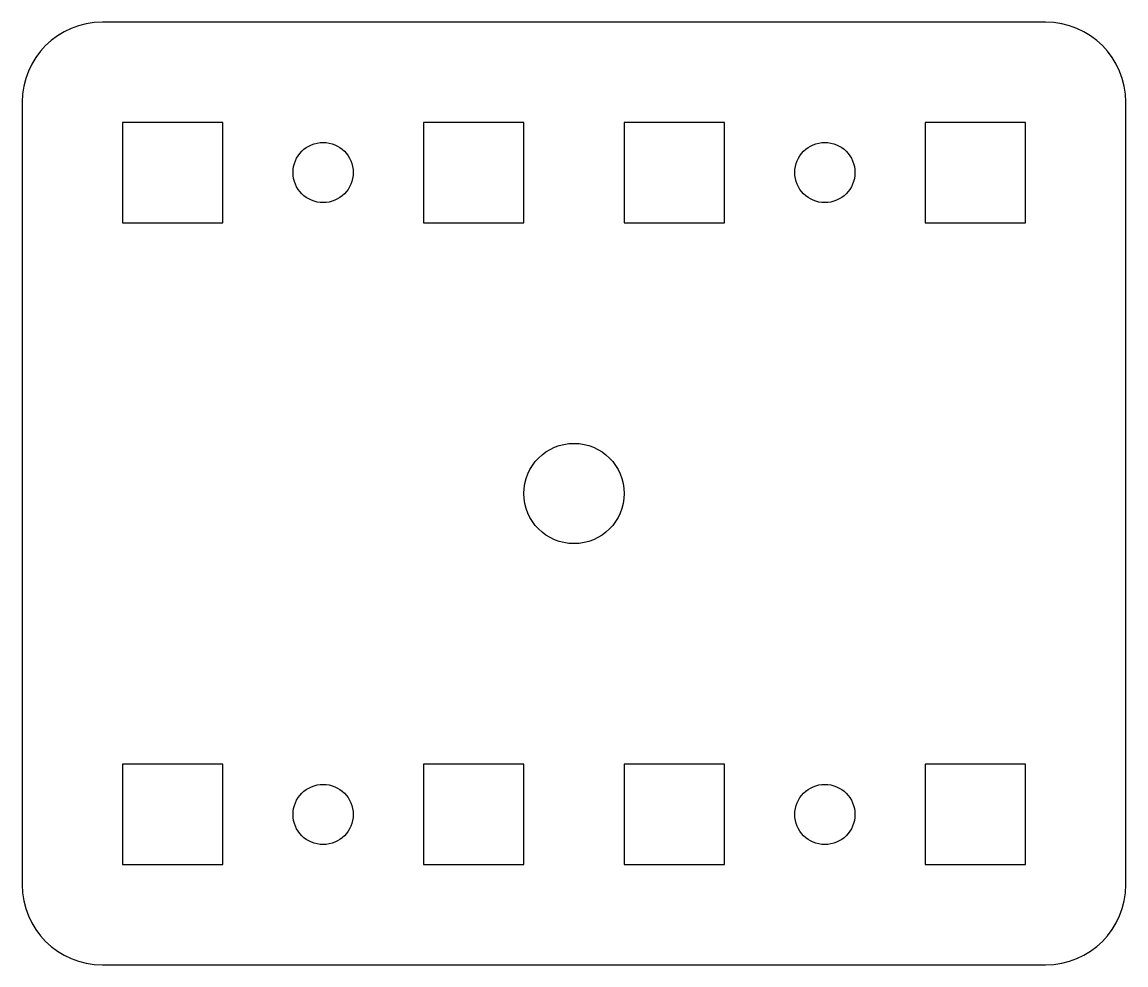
# Model space of a CAD drawing. Header units: millimetres. Extents: x -27.5 to 27.5, y -23.5 to 23.5.
import ezdxf

# ---------------------------------------------------------------- set-up
doc = ezdxf.new("R2010")
doc.units = ezdxf.units.MM

msp = doc.modelspace()

# ---------------------------------------------------------------- linework, layer by layer
at = {"color": 7, "linetype": 'Continuous', "lineweight": 25}
for p, q in [((23.5, 23.5), (-23.5, 23.5)), ((-27.5, 19.5), (-27.5, -19.5)), ((27.5, -19.5), (27.5, 19.5)), ((-17.5, 18.5), (-22.5, 18.5)), ((-22.5, 18.5), (-22.5, 13.5)), ((-17.5, 13.5), (-17.5, 18.5)), ((-7.5, 18.5), (-7.5, 13.5)), ((-2.5, 18.5), (-7.5, 18.5)), ((-2.5, 13.5), (-2.5, 18.5)), ((7.5, 18.5), (2.5, 18.5)), ((2.5, 18.5), (2.5, 13.5)), ((7.5, 13.5), (7.5, 18.5)), ((17.5, 18.5), (17.5, 13.5)), ((22.5, 18.5), (17.5, 18.5)), ((22.5, 13.5), (22.5, 18.5)), ((-22.5, 13.5), (-17.5, 13.5)), ((-7.5, 13.5), (-2.5, 13.5)), ((2.5, 13.5), (7.5, 13.5)), ((17.5, 13.5), (22.5, 13.5)), ((-17.5, -13.5), (-22.5, -13.5)), ((-22.5, -13.5), (-22.5, -18.5)), ((-17.5, -18.5), (-17.5, -13.5)), ((-7.5, -13.5), (-7.5, -18.5)), ((-2.5, -13.5), (-7.5, -13.5)), ((-2.5, -18.5), (-2.5, -13.5)), ((7.5, -13.5), (2.5, -13.5)), ((2.5, -13.5), (2.5, -18.5)), ((7.5, -18.5), (7.5, -13.5)), ((17.5, -13.5), (17.5, -18.5)), ((22.5, -13.5), (17.5, -13.5)), ((22.5, -18.5), (22.5, -13.5)), ((-22.5, -18.5), (-17.5, -18.5)), ((-7.5, -18.5), (-2.5, -18.5)), ((2.5, -18.5), (7.5, -18.5)), ((17.5, -18.5), (22.5, -18.5)), ((-23.5, -23.5), (23.5, -23.5))]:
    msp.add_line(p, q, dxfattribs=at)
for centre, radius in [((-12.5, 16), 1.5), ((12.5, 16), 1.5), ((0, 0), 2.5), ((-12.5, -16), 1.5), ((12.5, -16), 1.5)]:
    msp.add_circle(centre, radius, dxfattribs=at)
for centre, start, end in [((-23.5, 19.5), 90, 180), ((23.5, 19.5), 0, 90), ((-23.5, -19.5), 180, 270), ((23.5, -19.5), 270, 0)]:
    msp.add_arc(centre, 4, start, end, dxfattribs=at)

doc.saveas('drawing.dxf')
